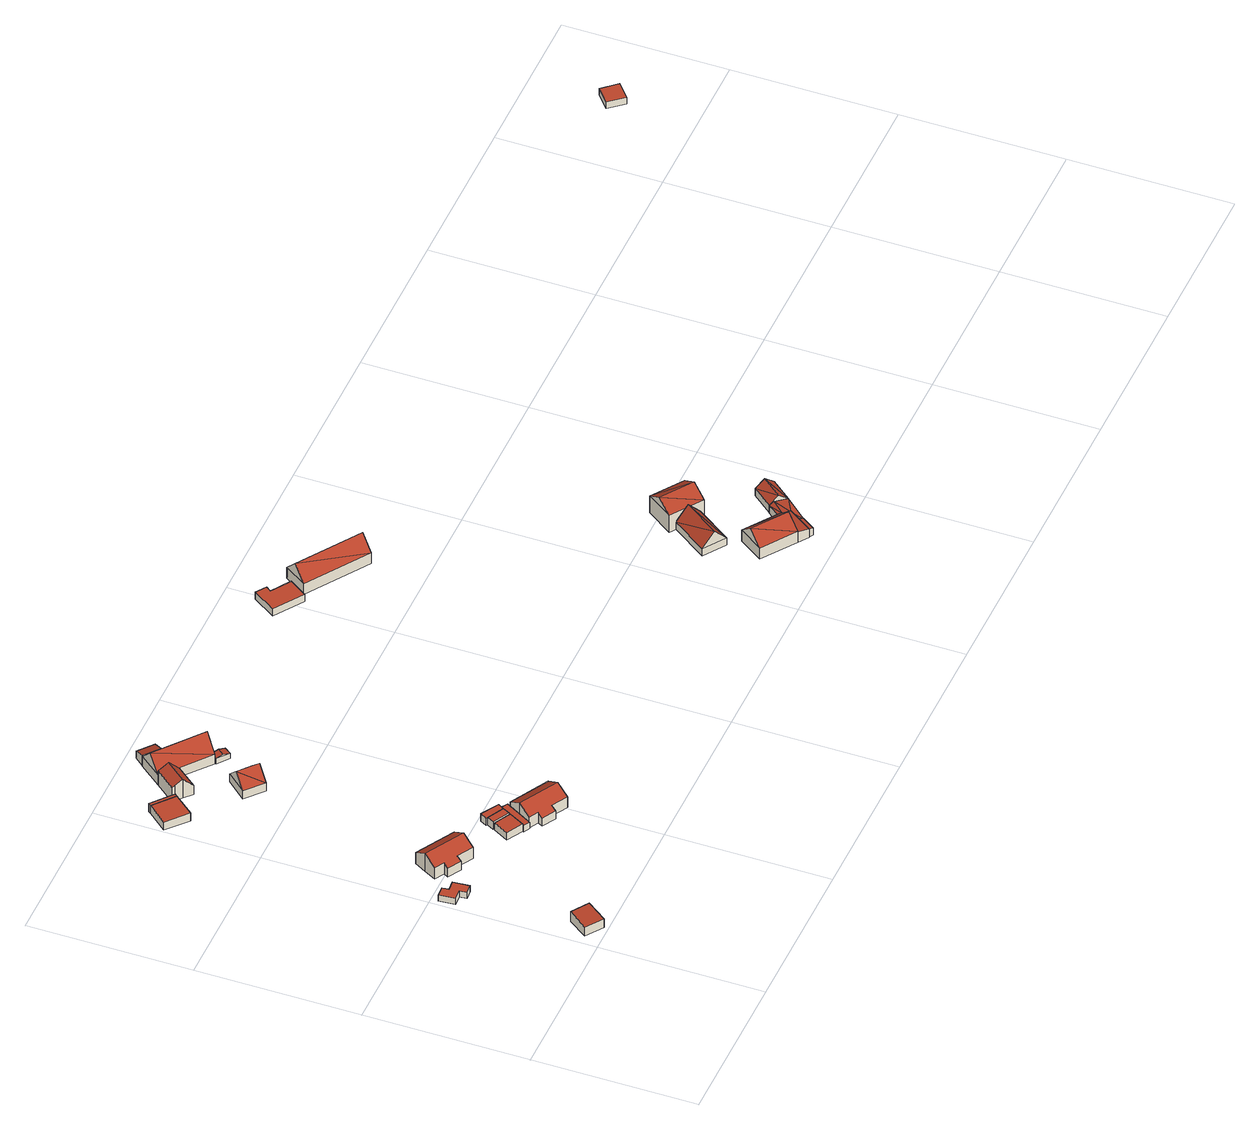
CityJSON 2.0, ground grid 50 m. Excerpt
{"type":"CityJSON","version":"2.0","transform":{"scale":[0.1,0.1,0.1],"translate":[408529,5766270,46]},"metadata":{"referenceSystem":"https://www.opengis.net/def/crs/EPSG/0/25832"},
"CityObjects":{
"building1":{"type":"Building","attributes":{"Gemeindeschluessel":"05515000","Geometrietyp2DReferenz":"3000","function":"51009_1611","roofType":"2100","measuredHeight":3.63},"geometry":[{"type":"Solid","lod":"2","boundaries":[[[[0,1,2,3]],[[4,5,1,0]],[[6,7,5,4]],[[3,2,7,6]],[[4,0,3,6]],[[1,5,7,2]]]],"semantics":{"surfaces":[{"type":"WallSurface"},{"type":"RoofSurface"},{"type":"GroundSurface"}],"values":[[0,0,0,0,1,2]]}}]},
"building2":{"type":"Building","attributes":{"Gemeindeschluessel":"05515000","Geometrietyp2DReferenz":"3000","function":"51009_1611","roofType":"1000","measuredHeight":2.2},"geometry":[{"type":"Solid","lod":"2","boundaries":[[[[8,9,10,11]],[[12,13,9,8]],[[14,15,13,12]],[[16,17,15,14]],[[18,19,17,16]],[[20,21,19,18]],[[22,23,21,20]],[[11,10,23,22]],[[20,18,16,14,12,8,11,22]],[[9,13,15,17,19,21,23,10]]]],"semantics":{"surfaces":[{"type":"WallSurface"},{"type":"RoofSurface"},{"type":"GroundSurface"}],"values":[[0,0,0,0,0,0,0,0,1,2]]}}]},
"building3":{"type":"Building","attributes":{"Gemeindeschluessel":"05515000","Geometrietyp2DReferenz":"3000","function":"31001_1000","roofType":"3100","measuredHeight":6.61},"address":[{"country":"Germany","locality":"Münster","thoroughfareNumber":"4","thoroughfareName":"Inselweg"}],"geometry":[{"type":"Solid","lod":"2","boundaries":[[[[24,25,26,27]],[[28,29,25,24]],[[30,31,29,28]],[[32,33,31,30]],[[34,35,33,32]],[[36,37,35,34]],[[38,39,37,36]],[[40,41,39,38]],[[42,43,41,40]],[[27,26,43,42]],[[36,34,32,38]],[[30,28,24,27,42,40,38,32]],[[25,29,31,33,35,37,39,41,43,26]]]],"semantics":{"surfaces":[{"type":"WallSurface"},{"type":"RoofSurface"},{"type":"GroundSurface"}],"values":[[0,0,0,0,0,0,0,0,0,0,1,1,2]]}}]},
"building4":{"type":"Building","attributes":{"Gemeindeschluessel":"05515000","Geometrietyp2DReferenz":"3000","function":"31001_2460","roofType":"1000","measuredHeight":2.89},"geometry":[{"type":"Solid","lod":"2","boundaries":[[[[44,45,46,47]],[[48,49,45,44]],[[50,51,49,48]],[[47,46,51,50]],[[48,44,47,50]],[[45,49,51,46]]]],"semantics":{"surfaces":[{"type":"WallSurface"},{"type":"RoofSurface"},{"type":"GroundSurface"}],"values":[[0,0,0,0,1,2]]}}]},
"building5":{"type":"Building","attributes":{"Gemeindeschluessel":"05515000","Geometrietyp2DReferenz":"3000","function":"31001_2460","roofType":"1000","measuredHeight":2.69},"geometry":[{"type":"Solid","lod":"2","boundaries":[[[[52,53,54,55]],[[56,57,53,52]],[[58,59,57,56]],[[55,54,59,58]],[[56,52,55,58]],[[53,57,59,54]]]],"semantics":{"surfaces":[{"type":"WallSurface"},{"type":"RoofSurface"},{"type":"GroundSurface"}],"values":[[0,0,0,0,1,2]]}}]},
"building6":{"type":"Building","attributes":{"Gemeindeschluessel":"05515000","Geometrietyp2DReferenz":"3000","function":"51009_1610","roofType":"1000","measuredHeight":2.94},"geometry":[{"type":"Solid","lod":"2","boundaries":[[[[60,61,51,62]],[[63,64,61,60]],[[65,66,64,63]],[[67,46,66,65]],[[62,51,46,67]],[[65,63,60,62,67]],[[61,64,66,46,51]]]],"semantics":{"surfaces":[{"type":"WallSurface"},{"type":"RoofSurface"},{"type":"GroundSurface"}],"values":[[0,0,0,0,0,1,2]]}}]},
"building7":{"type":"Building","attributes":{"Gemeindeschluessel":"05515000","Geometrietyp2DReferenz":"3000","function":"31001_2460","roofType":"1000","measuredHeight":2.73},"geometry":[{"type":"Solid","lod":"2","boundaries":[[[[68,69,70,71]],[[72,73,69,68]],[[74,75,73,72]],[[71,70,75,74]],[[72,68,71,74]],[[69,73,75,70]]]],"semantics":{"surfaces":[{"type":"WallSurface"},{"type":"RoofSurface"},{"type":"GroundSurface"}],"values":[[0,0,0,0,1,2]]}}]},
"building8":{"type":"Building","attributes":{"Gemeindeschluessel":"05515000","Geometrietyp2DReferenz":"3000","function":"51009_1610"},"children":["building8-1","building8-2"]},
"building8-1":{"type":"BuildingPart","attributes":{"roofType":"1000","measuredHeight":2.47},"parents":["building8"],"geometry":[{"type":"Solid","lod":"2","boundaries":[[[[76,77,78,79]],[[80,81,77,76]],[[82,83,81,80]],[[80,76,79,84,82]],[[77,81,83,73,78]],[[83,82,84,73]],[[73,84,79,78]]]],"semantics":{"surfaces":[{"type":"WallSurface"},{"type":"RoofSurface"},{"type":"GroundSurface"},{"type":"ClosureSurface"}],"values":[[0,0,0,1,2,0,3]]}}]},
"building8-2":{"type":"BuildingPart","attributes":{"roofType":"1000","measuredHeight":2.74},"parents":["building8"],"geometry":[{"type":"Solid","lod":"2","boundaries":[[[[85,86,87,88]],[[72,73,86,85]],[[89,90,73,72]],[[88,87,90,89]],[[72,85,88,89]],[[86,73,90,87]]]],"semantics":{"surfaces":[{"type":"WallSurface"},{"type":"RoofSurface"},{"type":"GroundSurface"}],"values":[[0,0,0,0,1,2]]}}]},
"building9":{"type":"Building","attributes":{"Gemeindeschluessel":"05515000","Geometrietyp2DReferenz":"3000","function":"31001_1000","roofType":"3100","measuredHeight":6.45},"address":[{"country":"Germany","locality":"Münster","thoroughfareNumber":"4a","thoroughfareName":"Inselweg"}],"geometry":[{"type":"Solid","lod":"2","boundaries":[[[[91,92,93,94]],[[95,96,92,91]],[[97,98,96,95]],[[99,100,98,97]],[[101,102,100,99]],[[103,104,102,101]],[[105,106,104,103]],[[107,108,106,105]],[[109,110,108,107]],[[94,93,110,109]],[[103,101,99,105]],[[97,95,91,94,109,107,105,99]],[[92,96,98,100,102,104,106,108,110,93]]]],"semantics":{"surfaces":[{"type":"WallSurface"},{"type":"RoofSurface"},{"type":"GroundSurface"}],"values":[[0,0,0,0,0,0,0,0,0,0,1,1,2]]}}]},
"building10":{"type":"Building","attributes":{"Gemeindeschluessel":"05515000","Geometrietyp2DReferenz":"3000","function":"31001_2460","roofType":"3100","measuredHeight":6.87},"geometry":[{"type":"Solid","lod":"2","boundaries":[[[[111,112,113,114]],[[115,116,112,111]],[[117,118,116,115]],[[114,113,118,117]],[[111,119,115]],[[117,120,114]],[[114,120,119]],[[119,111,114]],[[120,117,115]],[[115,119,120]],[[112,116,118,113]]]],"semantics":{"surfaces":[{"type":"WallSurface"},{"type":"RoofSurface"},{"type":"GroundSurface"}],"values":[[0,0,0,0,0,0,1,1,1,1,2]]}}]},
"building11":{"type":"Building","attributes":{"Gemeindeschluessel":"05515000","Geometrietyp2DReferenz":"3000","function":"31001_1000"},"address":[{"country":"Germany","locality":"Münster","thoroughfareNumber":"7","thoroughfareName":"Inselweg"}],"children":["building11-1","building11-2"]},
"building11-1":{"type":"BuildingPart","attributes":{"roofType":"3100","measuredHeight":6.99},"parents":["building11"],"geometry":[{"type":"Solid","lod":"2","boundaries":[[[[121,122,123,124]],[[125,126,122,121]],[[127,128,129,126,125]],[[130,131,132,133]],[[124,123,131,130]],[[127,125,121,124,134]],[[130,133,135,134,124]],[[122,126,129,136,132,131,123]],[[128,127,134,137]],[[129,128,137,136]],[[137,134,135]],[[137,135,133,132,136]]]],"semantics":{"surfaces":[{"type":"WallSurface"},{"type":"RoofSurface"},{"type":"GroundSurface"},{"type":"ClosureSurface"}],"values":[[0,0,0,0,0,1,1,2,0,3,0,3]]}}]},
"building11-2":{"type":"BuildingPart","attributes":{"roofType":"3100","measuredHeight":8.39},"parents":["building11"],"geometry":[{"type":"Solid","lod":"2","boundaries":[[[[138,139,140,141]],[[142,143,139,138]],[[144,133,132,143,142]],[[145,146,129,128]],[[141,140,146,145]],[[138,141,145,147]],[[148,147,145]],[[147,148,142]],[[148,128,137,135,144,142]],[[147,142,138]],[[145,128,148]],[[139,143,132,136,129,146,140]],[[144,135,133]],[[136,137,128,129]],[[132,133,135,137,136]]]],"semantics":{"surfaces":[{"type":"WallSurface"},{"type":"RoofSurface"},{"type":"GroundSurface"},{"type":"ClosureSurface"}],"values":[[0,0,0,0,0,1,1,1,1,0,0,2,0,3,3]]}}]},
"building12":{"type":"Building","attributes":{"Gemeindeschluessel":"05515000","Geometrietyp2DReferenz":"3000","function":"31001_2460","roofType":"2100","measuredHeight":3.82},"geometry":[{"type":"Solid","lod":"2","boundaries":[[[[149,150,151,152]],[[153,154,150,149]],[[155,156,154,153]],[[152,151,156,155]],[[153,149,152,155]],[[150,154,156,151]]]],"semantics":{"surfaces":[{"type":"WallSurface"},{"type":"RoofSurface"},{"type":"GroundSurface"}],"values":[[0,0,0,0,1,2]]}}]},
"building13":{"type":"Building","attributes":{"Gemeindeschluessel":"05515000","Geometrietyp2DReferenz":"3000","function":"31001_1310","roofType":"3100","measuredHeight":2.56},"geometry":[{"type":"Solid","lod":"2","boundaries":[[[[157,158,159,160]],[[161,162,158,157]],[[163,164,162,161]],[[160,159,164,163]],[[157,165,161]],[[163,166,160]],[[160,166,165,157]],[[161,165,166,163]],[[158,162,164,159]]]],"semantics":{"surfaces":[{"type":"WallSurface"},{"type":"RoofSurface"},{"type":"GroundSurface"}],"values":[[0,0,0,0,0,0,1,1,2]]}}]},
"building14":{"type":"Building","attributes":{"Gemeindeschluessel":"05515000","Geometrietyp2DReferenz":"3000","function":"31001_2460","roofType":"1000","measuredHeight":2.56},"geometry":[{"type":"Solid","lod":"2","boundaries":[[[[167,168,169,170]],[[171,172,168,167]],[[173,174,172,171]],[[175,176,174,173]],[[177,178,176,175]],[[170,169,178,177]],[[175,173,171,167,170,177]],[[168,172,174,176,178,169]]]],"semantics":{"surfaces":[{"type":"WallSurface"},{"type":"RoofSurface"},{"type":"GroundSurface"}],"values":[[0,0,0,0,0,0,1,2]]}}]},
"building15":{"type":"Building","attributes":{"Gemeindeschluessel":"05515000","Geometrietyp2DReferenz":"3000","function":"31001_1000","roofType":"3100","measuredHeight":8.45},"address":[{"country":"Germany","locality":"Münster","thoroughfareNumber":"13","thoroughfareName":"Inselweg"},{"country":"Germany","locality":"Münster","thoroughfareNumber":"15","thoroughfareName":"Inselweg"}],"geometry":[{"type":"Solid","lod":"2","boundaries":[[[[179,180,181,182]],[[183,184,180,179]],[[185,186,184,183]],[[182,181,186,185]],[[179,187,183]],[[185,188,182]],[[187,179,182]],[[182,188,187]],[[183,187,188]],[[188,185,183]],[[180,184,186,181]]]],"semantics":{"surfaces":[{"type":"WallSurface"},{"type":"RoofSurface"},{"type":"GroundSurface"}],"values":[[0,0,0,0,0,0,1,1,1,1,2]]}}]},
"building16":{"type":"Building","attributes":{"Gemeindeschluessel":"05515000","Geometrietyp2DReferenz":"3000","function":"31001_2700","roofType":"3100","measuredHeight":7.11},"geometry":[{"type":"Solid","lod":"2","boundaries":[[[[189,190,191,192]],[[193,194,190,189]],[[195,196,194,193]],[[192,191,196,195]],[[189,197,193]],[[195,198,192]],[[189,192,198]],[[198,197,189]],[[197,198,195]],[[195,193,197]],[[190,194,196,191]]]],"semantics":{"surfaces":[{"type":"WallSurface"},{"type":"RoofSurface"},{"type":"GroundSurface"}],"values":[[0,0,0,0,0,0,1,1,1,1,2]]}}]},
"building17":{"type":"Building","attributes":{"Gemeindeschluessel":"05515000","Geometrietyp2DReferenz":"3000","function":"31001_1000","roofType":"5000","measuredHeight":7.96},"address":[{"country":"Germany","locality":"Münster","thoroughfareNumber":"10","thoroughfareName":"Inselweg"}],"geometry":[{"type":"Solid","lod":"2","boundaries":[[[[199,200,201,202]],[[203,204,200,199]],[[205,206,204,203]],[[207,208,206,205]],[[202,201,208,207]],[[205,203,199,209]],[[210,209,199]],[[209,210,207]],[[202,207,210]],[[209,207,205]],[[210,199,202]],[[200,204,206,208,201]]]],"semantics":{"surfaces":[{"type":"WallSurface"},{"type":"RoofSurface"},{"type":"GroundSurface"}],"values":[[0,0,0,0,0,1,1,1,1,0,0,2]]}}]},
"building18":{"type":"Building","attributes":{"Gemeindeschluessel":"05515000","Geometrietyp2DReferenz":"3000","function":"31001_2700","roofType":"2100","measuredHeight":3.77},"geometry":[{"type":"Solid","lod":"2","boundaries":[[[[211,208,212,213]],[[214,206,208,211]],[[215,216,206,214]],[[217,218,216,215]],[[213,212,218,217]],[[215,214,211,213,217]],[[208,206,216,218,212]]]],"semantics":{"surfaces":[{"type":"WallSurface"},{"type":"RoofSurface"},{"type":"GroundSurface"}],"values":[[0,0,0,0,0,1,2]]}}]},
"building19":{"type":"Building","attributes":{"Gemeindeschluessel":"05515000","Geometrietyp2DReferenz":"3000","function":"31001_2000","roofType":"2100","measuredHeight":3.03},"geometry":[{"type":"Solid","lod":"2","boundaries":[[[[213,219,220,221]],[[217,222,219,213]],[[223,224,222,217]],[[221,220,224,223]],[[217,213,221,223]],[[219,222,224,220]]]],"semantics":{"surfaces":[{"type":"WallSurface"},{"type":"RoofSurface"},{"type":"GroundSurface"}],"values":[[0,0,0,0,1,2]]}}]},
"building20":{"type":"Building","attributes":{"Gemeindeschluessel":"05515000","Geometrietyp2DReferenz":"3000","function":"31001_1000","roofType":"3100","measuredHeight":9.28},"address":[{"country":"Germany","locality":"Münster","thoroughfareNumber":"8","thoroughfareName":"Inselweg"}],"geometry":[{"type":"Solid","lod":"2","boundaries":[[[[225,226,227,228]],[[229,230,226,225]],[[231,232,230,229]],[[228,227,232,231]],[[225,233,229]],[[231,234,228]],[[233,225,228]],[[228,234,233]],[[229,233,234]],[[234,231,229]],[[226,230,232,227]]]],"semantics":{"surfaces":[{"type":"WallSurface"},{"type":"RoofSurface"},{"type":"GroundSurface"}],"values":[[0,0,0,0,0,0,1,1,1,1,2]]}}]},
"building21":{"type":"Building","attributes":{"Gemeindeschluessel":"05515000","Geometrietyp2DReferenz":"3000","function":"51009_1611","roofType":"5000","measuredHeight":3.41},"geometry":[{"type":"Solid","lod":"2","boundaries":[[[[235,236,237,238]],[[239,240,236,235]],[[241,218,240,239]],[[242,216,218,241]],[[243,204,216,242]],[[238,237,204,243]],[[244,242,245]],[[235,245,242]],[[239,235,242]],[[242,241,239]],[[244,245,238]],[[238,243,244]],[[238,245,235]],[[242,244,243]],[[236,240,218,216,204,237]]]],"semantics":{"surfaces":[{"type":"WallSurface"},{"type":"RoofSurface"},{"type":"GroundSurface"}],"values":[[0,0,0,0,0,0,1,1,1,1,1,1,0,0,2]]}}]},
"building22":{"type":"Building","attributes":{"Gemeindeschluessel":"05515000","Geometrietyp2DReferenz":"3000","function":"31001_2460","roofType":"3100","measuredHeight":5.03},"geometry":[{"type":"Solid","lod":"2","boundaries":[[[[246,247,248,238]],[[249,250,247,246]],[[235,251,250,249]],[[238,248,251,235]],[[246,252,249]],[[235,253,238]],[[253,252,246]],[[246,238,253]],[[235,249,252]],[[252,253,235]],[[247,250,251,248]]]],"semantics":{"surfaces":[{"type":"WallSurface"},{"type":"RoofSurface"},{"type":"GroundSurface"}],"values":[[0,0,0,0,0,0,1,1,1,1,2]]}}]},
"building23":{"type":"Building","attributes":{"Gemeindeschluessel":"05515000","Geometrietyp2DReferenz":"3000","function":"31001_2500","roofType":"1000","measuredHeight":2.38},"address":[{"country":"Germany","locality":"Münster","thoroughfareNumber":"20","thoroughfareName":"Inselweg"}],"geometry":[{"type":"Solid","lod":"2","boundaries":[[[[254,255,256,257]],[[258,259,255,254]],[[260,261,259,258]],[[257,256,261,260]],[[258,254,257,260]],[[255,259,261,256]]]],"semantics":{"surfaces":[{"type":"WallSurface"},{"type":"RoofSurface"},{"type":"GroundSurface"}],"values":[[0,0,0,0,1,2]]}}]}
},
"vertices":[
[62,104,50],[62,104,13],[21,45,13],[21,45,45],[114,69,50],[114,69,13],[73,9,45],[73,9,13],
[10,424,36],[10,424,14],[41,426,14],[41,426,36],[5,474,36],[5,474,14],[36,476,36],[36,476,14],[38,455,36],[38,455,14],[69,458,36],[69,458,14],[73,407,36],[73,407,14],[43,404,36],[43,404,14],
[107,486,45],[107,486,13],[147,463,13],[147,463,45],[115,500,54],[115,500,13],[86,517,54],[86,517,13],[106,553,79],[106,553,13],[127,589,54],[127,589,13],[245,522,54],[245,522,13],[224,486,79],[224,486,13],[204,450,54],[204,450,13],[155,477,54],[155,477,13],
[65,1234,37],[65,1234,8],[116,1295,8],[116,1295,37],[2,1288,37],[2,1288,8],[53,1348,37],[53,1348,8],
[334,438,41],[334,438,14],[308,391,14],[308,391,41],[384,411,41],[384,411,14],[358,364,41],[358,364,14],
[59,1355,38],[59,1355,8],[53,1348,38],[115,1308,38],[115,1308,8],[122,1302,38],[122,1302,8],[116,1295,38],
[347,464,41],[347,464,14],[335,443,14],[335,443,41],[398,437,41],[398,437,14],[386,415,41],[386,415,14],
[423,435,38],[423,435,14],[404,446,14],[404,446,38],[375,350,38],[375,350,14],[356,360,38],[356,360,14],[398,437,38],
[409,456,41],[409,456,14],[355,487,14],[355,487,41],[343,466,41],[343,466,14],
[397,321,44],[397,321,15],[438,298,15],[438,298,44],[405,336,54],[405,336,15],[376,352,54],[376,352,15],[397,388,79],[397,388,15],[417,424,54],[417,424,15],[535,358,54],[535,358,15],[514,322,79],[514,322,15],[494,285,54],[494,285,15],[446,313,54],[446,313,15],
[201,1133,39],[201,1133,10],[255,1085,10],[255,1085,39],[253,1193,39],[253,1193,10],[308,1146,39],[308,1146,10],[227,1163,79],[282,1115,79],
[122,1302,69],[122,1302,11],[141,1287,11],[141,1287,81],[115,1308,64],[115,1308,11],[166,1370,64],[166,1370,46],[166,1370,11],[166,1265,45],[166,1265,11],[218,1328,11],[218,1328,45],[192,1349,81],[217,1329,46],[192,1349,11],[192,1349,46],
[362,1326,46],[362,1326,11],[270,1402,11],[270,1402,46],[305,1257,46],[305,1257,11],[218,1328,46],[224,1440,46],[224,1440,11],[334,1292,95],[195,1405,95],
[270,1402,50],[270,1402,12],[293,1430,12],[293,1430,37],[224,1440,50],[224,1440,12],[247,1468,37],[247,1468,12],
[340,1225,31],[340,1225,12],[356,1246,12],[356,1246,31],[306,1253,31],[306,1253,12],[323,1273,31],[323,1273,12],[323,1239,37],[339,1259,37],
[983,1407,33],[983,1407,7],[936,1336,7],[936,1336,33],[1014,1386,33],[1014,1386,7],[1003,1370,33],[1003,1370,7],[1061,1331,33],[1061,1331,7],[1024,1277,33],[1024,1277,7],
[1283,1233,46],[1283,1233,7],[1096,1358,7],[1096,1358,46],[1237,1164,46],[1237,1164,7],[1050,1290,46],[1050,1290,7],[1260,1198,91],[1073,1324,91],
[1669,280,35],[1669,280,9],[1745,389,9],[1745,389,35],[1603,326,35],[1603,326,9],[1679,435,35],[1679,435,9],[1636,303,80],[1712,412,80],
[1704,249,45],[1704,249,5],[1653,175,5],[1653,175,45],[1806,179,45],[1806,179,5],[1807,178,45],[1807,178,5],[1756,104,45],[1756,104,5],[1781,141,85],[1678,212,85],
[1756,104,43],[1787,82,5],[1787,82,36],[1807,178,43],[1838,157,36],[1838,157,5],[1816,125,36],[1816,125,5],
[1787,82,6],[1798,75,6],[1798,75,33],[1816,125,6],[1826,115,33],[1826,115,6],
[1812,462,69],[1812,462,7],[1717,528,7],[1717,528,69],[1756,381,69],[1756,381,7],[1661,447,69],[1661,447,7],[1784,422,100],[1689,488,100],
[1887,184,32],[1887,184,5],[1840,222,5],[1840,222,32],[1826,115,32],[1826,115,5],[1816,125,32],[1838,157,32],[1806,179,32],[1816,172,40],[1852,212,40],
[1891,284,32],[1891,284,6],[1840,222,6],[1938,246,32],[1938,246,6],[1887,184,6],[1915,265,56],[1864,203,56],
[3266,1213,26],[3266,1213,2],[3312,1252,2],[3312,1252,26],[3227,1258,26],[3227,1258,2],[3272,1297,26],[3272,1297,2]
]}
